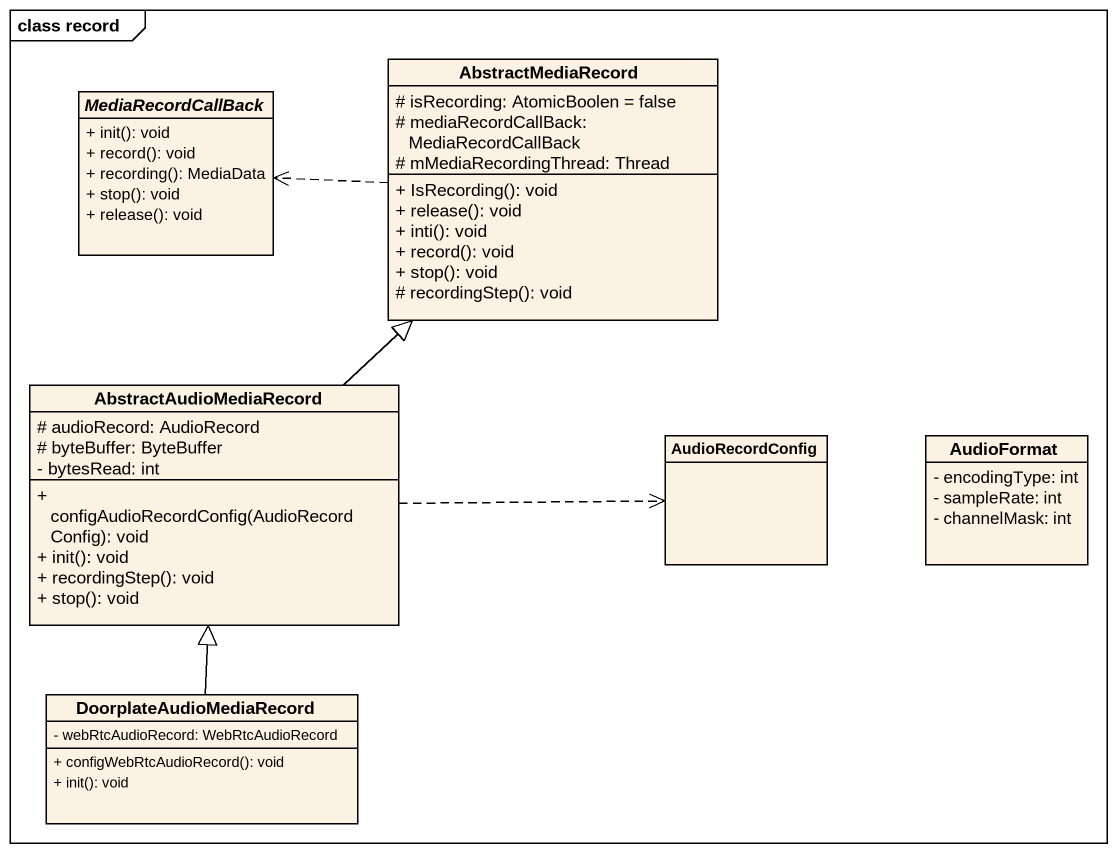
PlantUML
@startuml
mainframe class record
hide circle
hide empty members
skinparam classAttributeIconSize 0
abstract class MediaRecordCallBack {
  + init(): void
  + record(): void
  + recording(): MediaData
  + stop(): void
  + release(): void
}
class AbstractMediaRecord {
  # isRecording: AtomicBoolen = false
  # mediaRecordCallBack: MediaRecordCallBack
  # mMediaRecordingThread: Thread
  + IsRecording(): void
  + release(): void
  + inti(): void
  + record(): void
  + stop(): void
  # recordingStep(): void
}
class AbstractAudioMediaRecord {
  # audioRecord: AudioRecord
  # byteBuffer: ByteBuffer
  - bytesRead: int
  + configAudioRecordConfig(AudioRecordConfig): void
  + init(): void
  + recordingStep(): void
  + stop(): void
}
class AudioRecordConfig
class AudioFormat {
  - encodingType: int
  - sampleRate: int
  - channelMask: int
}
class DoorplateAudioMediaRecord {
  - webRtcAudioRecord: WebRtcAudioRecord
  + configWebRtcAudioRecord(): void
  + init(): void
}
AbstractMediaRecord .left.> MediaRecordCallBack
AbstractAudioMediaRecord -up-|> AbstractMediaRecord
AbstractAudioMediaRecord .right.> AudioRecordConfig
DoorplateAudioMediaRecord -up-|> AbstractAudioMediaRecord
@enduml
